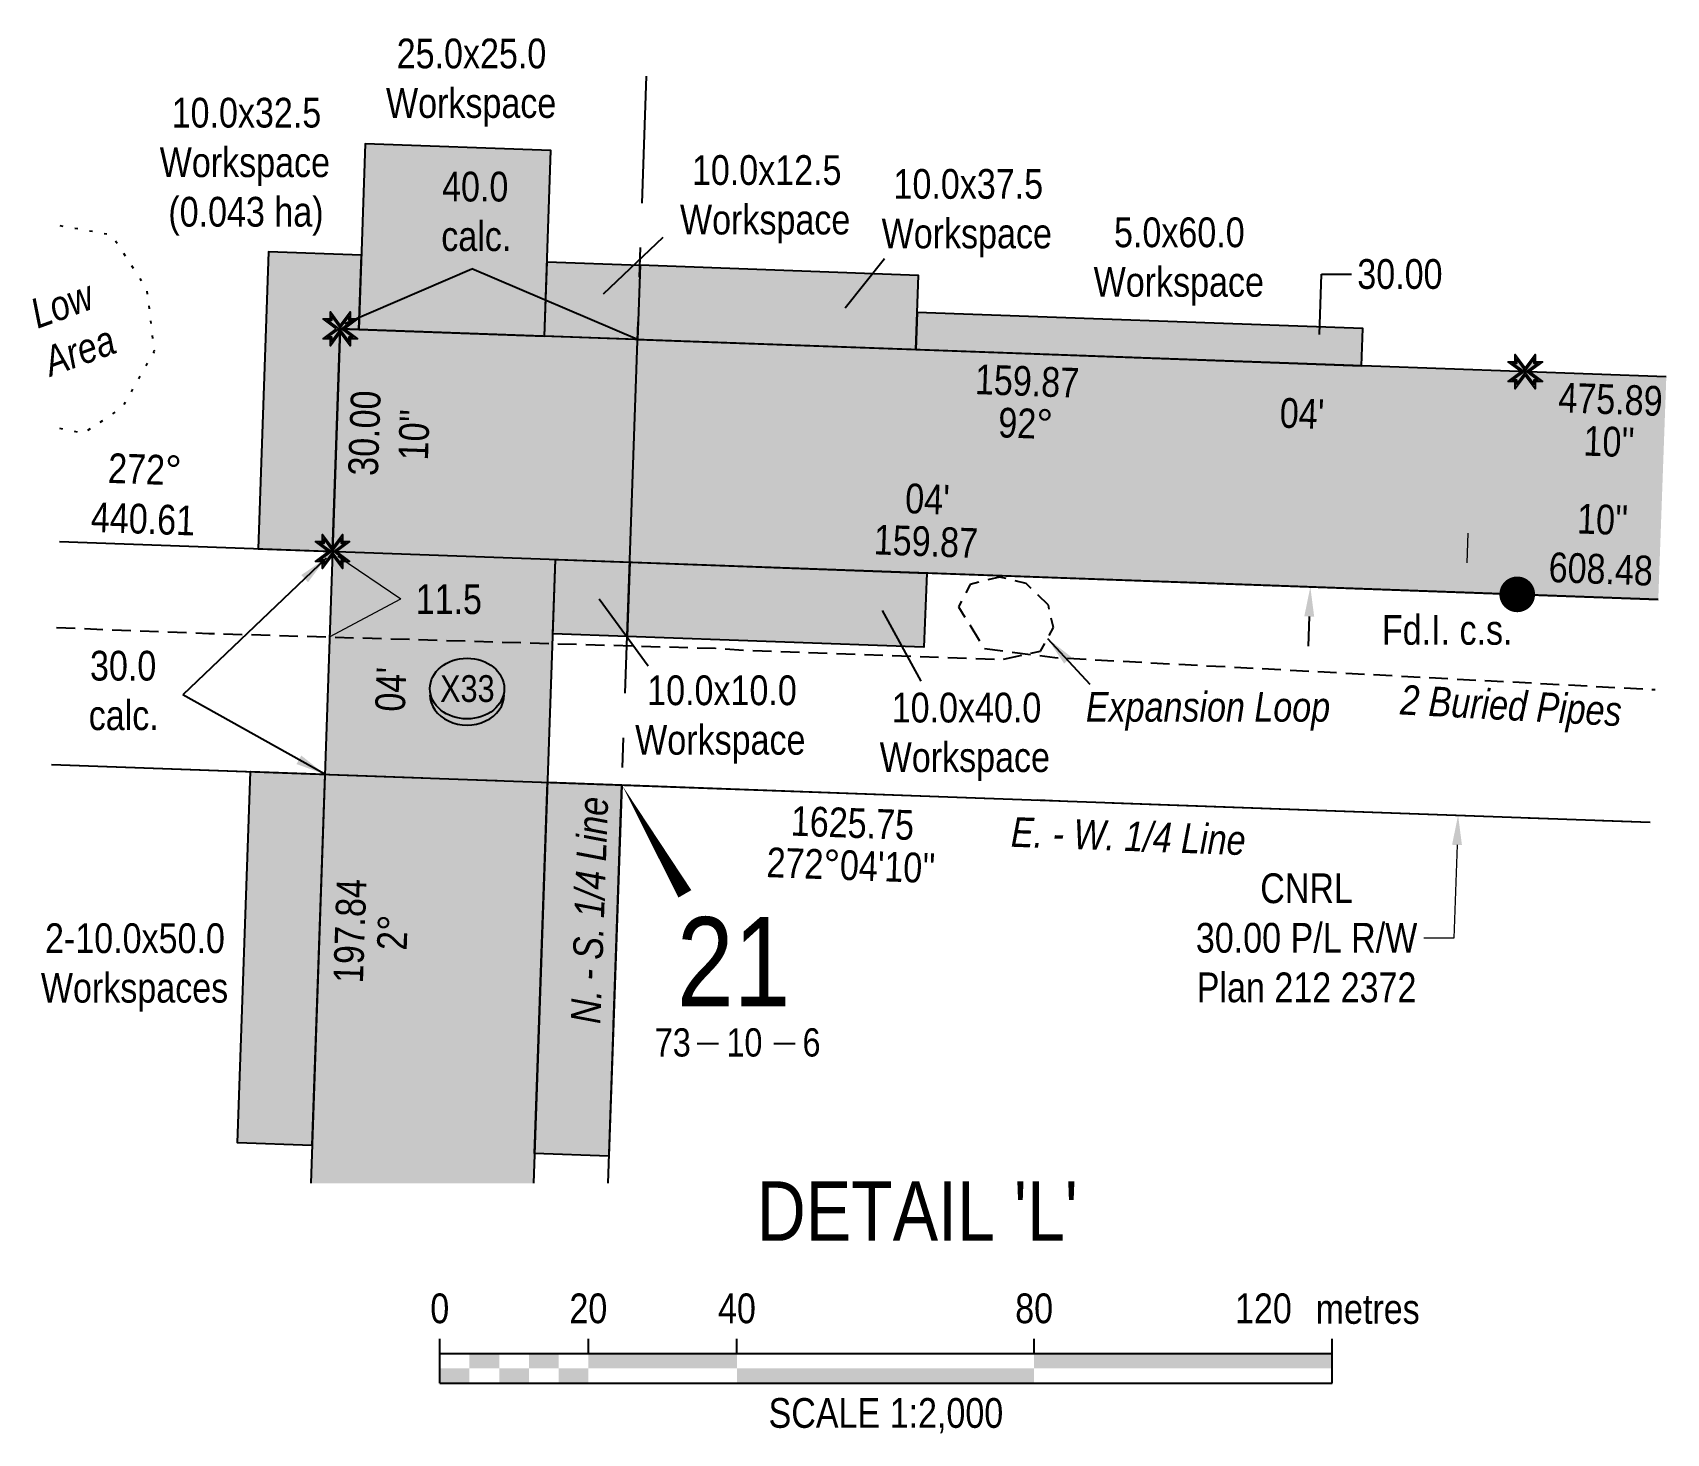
# Model space of a CAD drawing. Extents: x 338216 to 346362, y 6125251 to 6136161.
# Drawn here: x 338813 to 339362, y 6135237 to 6135708 of the extents above; entities that cross this region are included whole.
import ezdxf
from ezdxf.enums import TextEntityAlignment as Align

# ---------------------------------------------------------------- set-up
doc = ezdxf.new("R2010")
doc.units = 0
doc.header["$LTSCALE"] = 5
doc.header["$PDSIZE"] = 0.5
for name, pattern in [('foc-QUARTERLINE', [33, 25, -3, 2, -3]), ('foc-TOPO', [1, 0.2, -0.8]), ('UG_PIPE', [1.875, 1.25, -0.625])]:
    doc.linetypes.add(name, pattern=pattern)
doc.layers.get('Defpoints').update_dxf_attribs({"color": 9})
for name, color, linetype in [('10', 1, 'Continuous'), ('9', 3, 'Continuous'), ('AS-PIPE-UG', 44, 'UG_PIPE'), ('AS-PIPE-UG-T', 44, 'Continuous'), ('C-RW', 13, 'Continuous'), ('DETAIL-T', 7, 'Continuous'), ('L-BD', 7, 'Continuous'), ('L-BD1', 253, 'Continuous'), ('L-MON', 1, 'Continuous'), ('L-QSEC', 8, 'foc-QUARTERLINE'), ('L-SECLBL', 7, 'Continuous'), ('L-SECQ', 8, 'foc-QUARTERLINE'), ('P-CROSSINGS', 250, 'Continuous'), ('P-PROPOSED', 10, 'Continuous'), ('P-PROPOSED-H', 21, 'Continuous'), ('P-TEMP-BLUE', 146, 'Continuous'), ('P-TEMP-BLUE-T', 146, 'Continuous'), ('P-TXT', 4, 'Continuous'), ('T-LOW-AREA', 48, 'foc-TOPO')]:
    doc.layers.add(name, color=color, linetype=linetype)
for name, color, linetype, lineweight in [('C-RW-T', 13, 'Continuous', 9), ('T-TEXT', 48, 'Continuous', 18), ('T-TIE-T', 201, 'Continuous', 18)]:
    doc.layers.add(name, color=color, linetype=linetype, lineweight=lineweight)
doc.layers.add('P-TEMP-BLUE-H', color=7, linetype='Continuous', true_color=0x99e6ff)
doc.styles.add('80', font='ARIALN.TTF', dxfattribs={"height": 10})
doc.styles.add('80CG', font='ARIALN.TTF', dxfattribs={"height": 10})
doc.styles.add('80L', font='ARIALN.TTF', dxfattribs={"height": 10})
doc.styles.add('Crossing', font='ARIALN.TTF', dxfattribs={"height": 10})
doc.styles.add('SIMPLEX', font='ARIALN.TTF')
doc.dimstyles.new('Compass 5 000', dxfattribs={"dimscale": 5, "dimtxt": 9, "dimasz": 2, "dimexe": 0.2, "dimexo": 0.0625, "dimgap": 0.5, "dimtad": 0, "dimtih": 1, "dimtoh": 1, "dimzin": 0, "dimdsep": 46, "dimtxsty": '80CG', "dimcen": 0.1, "dimse1": 1, "dimse2": 1, "dimclrd": 256, "dimclrt": 256, "dimaunit": 1, "dimadec": 4, "dimazin": 0, "dimtfac": 0.06, "dimtofl": 0, "dimtmove": 0, "dimatfit": 1, "dimfxl": 0.2, "dimtolj": 1, "dimtzin": 0, "dimlwd": -1, "dimarcsym": 0})

# ---------------------------------------------------------------- blocks, each defined once
blk = doc.blocks.new('xing2')
h = blk.add_hatch(color=50)
h.dxf.hatch_style = 1
edge = h.paths.add_edge_path()
edge.add_ellipse((0, 0), major_axis=(-12.5, 0), ratio=0.816297, start_angle=0, end_angle=360)
h = blk.add_hatch(color=250)
h.dxf.hatch_style = 1
edge = h.paths.add_edge_path()
edge.add_ellipse((0, -2.05), major_axis=(-12.5, 0), ratio=0.816297, start_angle=0, end_angle=180)
edge.add_line((12.5, -2.05), (12.5, 0))
edge.add_ellipse((0, 0), major_axis=(-12.5, 0), ratio=0.816297, start_angle=0, end_angle=180, ccw=False)
edge.add_line((-12.5, 0), (-12.5, -2.05))
at = {"color": 250}
blk.add_ellipse((0, 0), major_axis=(-12.5, 0), ratio=0.816297, dxfattribs=at)
blk.add_ellipse((0, -2.05), major_axis=(-12.5, 0), ratio=0.816297, start_param=0, end_param=3.141593, dxfattribs=at)
at = {"color": 250, "style": 'Crossing'}
blk.add_attdef('CROSSING', text='', height=9, dxfattribs=at).set_placement((0.09, 0.02), align=Align.MIDDLE_CENTER)
at = {"color": 250, "style": 'Crossing', "flags": 1}
for tag, p in [('OWNER', (0.09, -12.49)), ('DESCRIPTION', (0.09, -25.77)), ('LOCATION', (0.09, -39.3)), ('DWG_REF', (0.09, -52.84))]:
    blk.add_attdef(tag, text='', height=9, dxfattribs=at).set_placement(p, align=Align.MIDDLE_CENTER)
blk = doc.blocks.new('TEMP')
h = blk.add_hatch(color=255)
h.dxf.hatch_style = 1
h.paths.add_polyline_path([(0, 0.25), (-0.67, 1.15), (-0.67, 0.67), (-1.15, 0.67), (-0.25, 0), (-1.15, -0.67), (-0.67, -0.67), (-0.67, -1.15), (0, -0.25), (0.67, -1.15), (0.67, -0.67), (1.15, -0.67), (0.25, 0), (1.15, 0.67), (0.67, 0.67), (0.67, 1.15)])
h.paths.add_polyline_path([(0.57, 0.85), (0.57, 0.57), (0.85, 0.57), (0.08, 0), (0.85, -0.57), (0.57, -0.57), (0.57, -0.85), (0, -0.08), (-0.57, -0.85), (-0.57, -0.57), (-0.85, -0.57), (-0.08, 0), (-0.85, 0.57), (-0.57, 0.57), (-0.57, 0.85), (0, 0.08)], flags=16)
h = blk.add_hatch(color=1)
h.dxf.hatch_style = 1
h.paths.add_polyline_path([(0, 0.08), (-0.57, 0.85), (-0.57, 0.57), (-0.85, 0.57), (-0.08, 0), (-0.85, -0.57), (-0.57, -0.57), (-0.57, -0.85), (0, -0.08), (0.57, -0.85), (0.57, -0.57), (0.85, -0.57), (0.08, 0), (0.85, 0.57), (0.57, 0.57), (0.57, 0.85)])
at = {"color": 1}
for p, q in [((-0.08, 0), (0.08, 0)), ((0, 0.08), (0, -0.08))]:
    blk.add_line(p, q, dxfattribs=at)
at = {"color": 255, "flags": 128}
blk.add_lwpolyline([(-0.25, 0), (-1.15, 0.67), (-0.67, 0.67), (-0.67, 1.15), (0, 0.25), (0.67, 1.15), (0.67, 0.67), (1.15, 0.67), (0.25, 0), (1.15, -0.67), (0.67, -0.67), (0.67, -1.15), (0, -0.25), (-0.67, -1.15), (-0.67, -0.67), (-1.15, -0.67)], close=True, dxfattribs=at)
at = {"color": 1, "flags": 128}
blk.add_lwpolyline([(-0.08, 0), (-0.85, 0.57), (-0.57, 0.57), (-0.57, 0.85), (0, 0.08), (0.57, 0.85), (0.57, 0.57), (0.85, 0.57), (0.08, 0), (0.85, -0.57), (0.57, -0.57), (0.57, -0.85), (0, -0.08), (-0.57, -0.85), (-0.57, -0.57), (-0.85, -0.57)], close=True, dxfattribs=at)
blk = doc.blocks.new('L-SECLBL')
at = {"layer": '9', "color": 7}
for p, q in [((-5.08, -27.83), (-12.29, -27.83)), ((20.7, -27.83), (13.5, -27.83))]:
    blk.add_line(p, q, dxfattribs=at)
at = {"layer": '10', "color": 2, "style": 'SIMPLEX'}
blk.add_attdef('SEC', text='', height=30, dxfattribs=at).set_placement((0, 0), align=Align.MIDDLE)
at = {"layer": '10', "color": 5, "style": '80L'}
blk.add_attdef('TWP', text='', height=9.5, dxfattribs=at).set_placement((-14.43, -27.37), align=Align.MIDDLE_RIGHT)
blk.add_attdef('RGE', text='', height=9.5, dxfattribs=at).set_placement((3.62, -27.37), align=Align.MIDDLE_CENTER)
blk.add_attdef('MER', text='', height=9.5, dxfattribs=at).set_placement((23.17, -27.37), align=Align.MIDDLE_LEFT)
blk = doc.blocks.new('fdia')
at = {"color": 255, "const_width": 1}
blk.add_lwpolyline([(-0.5, 0, 1), (0.5, 0, 1)], format="xyb", close=True, dxfattribs=at)
blk = doc.blocks.new('Fdiaa')
blk.add_blockref('fdia', (0, 0))
blk = doc.blocks.new('fdib')
at = {"color": 1, "const_width": 1.6}
blk.add_lwpolyline([(-0.4, 0, 1), (0.4, 0, 1)], format="xyb", close=True, dxfattribs=at)
at = {"color": 1}
blk.add_circle((0, 0), 0.8, dxfattribs=at)
blk = doc.blocks.new('Fdibb')
blk.add_blockref('fdib', (0, 0))
blk = doc.blocks.new('fdicc')
for name in ['Fdibb', 'Fdiaa']:
    blk.add_blockref(name, (0, 0))
blk = doc.blocks.new('FDI')
blk.add_blockref('fdicc', (0, 0))
blk = doc.blocks.new('*U35')
at = {"color": 0}
for p, q in [((-150, 0), (-150, 15)), ((-100, 10), (-100, 15)), ((-50, 10), (-50, 15)), ((50, 10), (50, 15)), ((150.24, 0), (150.24, 15)), ((-150, 10), (150.24, 10)), ((-150, 0), (150.24, 0))]:
    blk.add_line(p, q, dxfattribs=at)
for points in [[(-140, 10), (-130, 10), (-140, 5), (-130, 5)], [(-120, 10), (-110, 10), (-120, 5), (-110, 5)], [(-100, 10), (-50, 10), (-100, 5), (-50, 5)], [(50, 10), (150.24, 10), (50, 5), (150.24, 5)], [(-150, 5), (-140, 5), (-150, 0), (-140, 0)], [(-130, 5), (-120, 5), (-130, 0), (-120, 0)], [(-110, 5), (-100, 5), (-110, 0), (-100, 0)], [(-50, 5), (50, 5), (-50, 0), (50, 0)]]:
    blk.add_solid(points, dxfattribs=at)
at = {"color": 0, "style": '80'}
blk.add_text('metres', height=10, dxfattribs=at).set_placement((162.24, 20), align=Align.CENTER)
at = {"color": 0, "char_height": 10, "style": '80'}
for s, insert, attachment_point in [('0', (-150, 30.21), 2), ('20', (-100, 30.21), 2), ('40', (-50, 30.21), 2), ('80', (50, 30.21), 2), ('120', (136.7, 30.22), 3), ('SCALE 1:2,000', (0.12, -5), 2)]:
    blk.add_mtext(s, dxfattribs=dict(at, insert=insert, attachment_point=attachment_point))
blk = doc.blocks.new('*D307')
at = {"layer": 'C-RW-T', "transparency": 16777216}
for p, q in [((339295.35, 6135529.89), (339295.71, 6135539.89)), ((339291.92, 6135434.97), (339290.79, 6135403.67)), ((339290.79, 6135403.67), (339280.79, 6135403.67))]:
    blk.add_line(p, q, dxfattribs=at)
for points in [[(339293.68, 6135529.95), (339297.01, 6135529.83), (339294.99, 6135519.9)], [(339290.25, 6135435.03), (339293.58, 6135434.91), (339292.28, 6135444.97)]]:
    blk.add_solid(points, dxfattribs=at)
at = {"layer": 'Defpoints', "color": 0, "transparency": 16777216}
for p in [(339265.28, 6135520.97), (339262.57, 6135446.04), (339292.28, 6135444.97)]:
    blk.add_point(p, dxfattribs=at)
at = {"layer": 'C-RW-T', "transparency": 16777216, "insert": (339241.32, 6135403.67), "char_height": 10, "attachment_point": 5, "style": '80CG'}
blk.add_mtext('\\A1;CNRL\\P30.00 P/L R/W\\PPlan 212 2372', dxfattribs=at)
blk = doc.blocks.new('*D318')
at = {"layer": 'Defpoints', "color": 0, "transparency": 16777216}
for p in [(339234.49, 6135597.12), (339245.29, 6135596.73), (339231.78, 6135522.21)]:
    blk.add_point(p, dxfattribs=at)
at = {"layer": 'P-TXT', "transparency": 16777216}
for p, q in [((339245.65, 6135606.72), (339246.38, 6135626.99)), ((339246.38, 6135626.99), (339256.38, 6135626.99)), ((339242.22, 6135511.82), (339241.86, 6135501.83))]:
    blk.add_line(p, q, dxfattribs=at)
for points in [[(339243.98, 6135606.78), (339247.32, 6135606.66), (339245.29, 6135596.73)], [(339240.55, 6135511.88), (339243.88, 6135511.76), (339242.58, 6135521.81)]]:
    blk.add_solid(points, dxfattribs=at)
at = {"layer": 'P-TXT', "transparency": 16777216, "insert": (339272.71, 6135626.99), "char_height": 10, "attachment_point": 5, "style": '80CG'}
blk.add_mtext('\\A1;30.00', dxfattribs=at)

msp = doc.modelspace()

# ---------------------------------------------------------------- hatches: boundary and pattern name
at = {"layer": 'P-PROPOSED-H'}
h = msp.add_hatch(color=256, dxfattribs=at)
h.dxf.hatch_style = 1
h.paths.add_polyline_path([(338906.346, 6135321.139), (338981.374, 6135321.139), (338988.647, 6135530.975), (339359.61, 6135517.595), (339362.317, 6135592.499), (338916.31, 6135608.622)])
at = {"layer": 'P-TEMP-BLUE-H'}
h = msp.add_hatch(color=256, dxfattribs=at)
h.dxf.hatch_style = 1
h.paths.add_polyline_path([(338985, 6135606.139), (338987.165, 6135668.588), (338924.719, 6135670.845), (338922.555, 6135608.396)])
h = msp.add_hatch(color=256, dxfattribs=at)
h.dxf.hatch_style = 1
h.paths.add_polyline_path([(338923.42, 6135633.376), (338892.198, 6135634.505), (338888.734, 6135534.586), (338913.713, 6135533.683), (338916.31, 6135608.622), (338922.555, 6135608.396)])
h = msp.add_hatch(color=256, dxfattribs=at)
h.dxf.hatch_style = 1
h.paths.add_polyline_path([(339017.127, 6135629.988), (339016.256, 6135605.009), (338985, 6135606.139), (338985.866, 6135631.118)])
h = msp.add_hatch(color=256, dxfattribs=at)
h.dxf.hatch_style = 1
h.paths.add_polyline_path([(339109.891, 6135601.624), (339110.794, 6135626.602), (339017.127, 6135629.988), (339016.256, 6135605.009)])
h = msp.add_hatch(color=256, dxfattribs=at)
h.dxf.hatch_style = 1
h.paths.add_polyline_path([(339109.891, 6135601.624), (339259.76, 6135596.206), (339260.212, 6135608.696), (339110.343, 6135614.113)])
h = msp.add_hatch(color=256, dxfattribs=at)
h.dxf.hatch_style = 1
h.paths.add_polyline_path([(339013.642, 6135530.071), (339012.772, 6135505.142), (338987.783, 6135506.044), (338988.647, 6135530.975)])
h = msp.add_hatch(color=256, dxfattribs=at)
h.dxf.hatch_style = 1
h.paths.add_polyline_path([(339013.642, 6135530.071), (339113.538, 6135526.46), (339112.637, 6135501.537), (339012.772, 6135505.142)])
h = msp.add_hatch(color=256, dxfattribs=at)
h.dxf.hatch_style = 1
h.paths.add_polyline_path([(338911.061, 6135458.774), (338906.732, 6135333.878), (338881.752, 6135334.744), (338886.083, 6135459.677)])
h = msp.add_hatch(color=256, dxfattribs=at)
h.dxf.hatch_style = 1
h.paths.add_polyline_path([(339010.975, 6135455.191), (339006.646, 6135330.295), (338981.666, 6135331.161), (338985.997, 6135456.094)])

# ---------------------------------------------------------------- linework, layer by layer
at = {"layer": 'AS-PIPE-UG', "flags": 128}
msp.add_lwpolyline([(338820.859, 6135508.1), (338872.116, 6135506.147), (339042.529, 6135501.127), (339053.104, 6135500.454), (339138.694, 6135497.374), (339151.834, 6135500.202), (339156.159, 6135508.079), (339154.496, 6135515.677), (339146.949, 6135522.947), (339138.056, 6135525.089), (339128.206, 6135522.639), (339124.194, 6135515.122), (339132.889, 6135501.089), (339156.649, 6135498.017), (339358.513, 6135487.248)], dxfattribs=at)
at = {"layer": 'C-RW', "flags": 128}
for points in [[(339359.609, 6135517.565), (338821.904, 6135537.002)], [(338819.195, 6135462.067), (339356.9, 6135442.629)]]:
    msp.add_lwpolyline(points, dxfattribs=at)
at = {"layer": 'L-BD1'}
msp.add_line((339109.891, 6135601.624), (339110.794, 6135626.602), dxfattribs=at)
at = {"layer": 'L-QSEC'}
msp.add_line((339006.354, 6135321.139), (339019.345, 6135693.565), dxfattribs=at)
at = {"layer": 'L-QSEC', "linetype": 'Continuous'}
msp.add_line((339008.231, 6135374.433), (339011.029, 6135455.161), dxfattribs=at)
at = {"layer": 'L-SECLBL', "flags": 128}
msp.add_lwpolyline([(339011.029, 6135455.161, 0, 4.999, 0), (339032.212, 6135418.528, 0, 0, 0)], format="xyseb", dxfattribs=at)
at = {"layer": 'L-SECQ'}
for p, q in [((338819.196, 6135462.095), (339011.029, 6135455.161)), ((339011.029, 6135455.161), (339356.901, 6135442.66))]:
    msp.add_line(p, q, dxfattribs=at)
at = {"layer": 'P-PROPOSED', "flags": 128}
for points in [[(339362.317, 6135592.499), (338916.31, 6135608.622), (338906.346, 6135321.139)], [(338981.374, 6135321.139), (338988.647, 6135530.975), (339359.61, 6135517.595)]]:
    msp.add_lwpolyline(points, dxfattribs=at)
at = {"layer": 'P-TEMP-BLUE', "flags": 128}
for points in [[(338985, 6135606.139), (338987.165, 6135668.588), (338924.719, 6135670.845), (338922.555, 6135608.396)], [(338923.42, 6135633.376), (338892.198, 6135634.505), (338888.734, 6135534.586), (338913.713, 6135533.683), (338916.31, 6135608.622), (338922.555, 6135608.396)], [(339017.127, 6135629.988), (339016.256, 6135605.009), (338985, 6135606.139), (338985.866, 6135631.118)], [(339109.891, 6135601.624), (339110.794, 6135626.602), (339017.127, 6135629.988), (339016.256, 6135605.009)], [(339109.891, 6135601.624), (339259.76, 6135596.206), (339260.212, 6135608.696), (339110.343, 6135614.113)], [(339013.642, 6135530.071), (339012.772, 6135505.142), (338987.783, 6135506.044), (338988.647, 6135530.975)], [(339013.642, 6135530.071), (339113.538, 6135526.46), (339112.637, 6135501.537), (339012.772, 6135505.142)], [(338911.061, 6135458.774), (338906.732, 6135333.878), (338881.752, 6135334.744), (338886.083, 6135459.677)], [(339010.975, 6135455.191), (339006.646, 6135330.295), (338981.666, 6135331.161), (338985.997, 6135456.094)]]:
    msp.add_lwpolyline(points, close=True, dxfattribs=at)
at = {"layer": 'T-LOW-AREA', "flags": 128}
msp.add_lwpolyline([(338821.904, 6135575.167), (338829.959, 6135573.504), (338843.136, 6135582.277), (338853.764, 6135601.067), (338851.321, 6135621.944), (338839.406, 6135640.132), (338821.904, 6135643.303)], dxfattribs=at)

# ---------------------------------------------------------------- block references
at = {"layer": 'DETAIL-T', "xscale": 0.9995602683516067, "yscale": 0.9995602683516067, "zscale": 0.9995602683516067}
msp.add_blockref('*U35', (339099.703, 6135253.884), dxfattribs=at)
at = {"layer": 'L-MON', "xscale": 4.998900549999981, "yscale": 4.998900549999981, "zscale": 4.998900549999981}
for name, p in [('TEMP', (338916.31, 6135608.622)), ('TEMP', (339314.88, 6135594.214)), ('TEMP', (338913.713, 6135533.683)), ('FDI', (339312.171, 6135519.279))]:
    msp.add_blockref(name, p, dxfattribs=at)
at = {"layer": 'L-SECLBL', "xscale": 0.9997908399999926, "yscale": 0.9997908399999926, "zscale": 0.9997908399999926}
msp.add_blockref('L-SECLBL', (339048.624, 6135395.918), dxfattribs=at).add_auto_attribs({'SEC': '21', 'TWP': '73', 'RGE': '10', 'MER': '6'})
at = {"layer": 'P-CROSSINGS', "xscale": 0.9997908399999926, "yscale": 0.9997908399999926, "zscale": 0.9997908399999926}
msp.add_blockref('xing2', (338958.957, 6135487.577), dxfattribs=at).add_auto_attribs({'CROSSING': 'X33'})

# ---------------------------------------------------------------- texts
at = {"layer": 'AS-PIPE-UG-T', "insert": (339273.159, 6135488.883), "char_height": 9.99791, "attachment_point": 1, "rotation": 356.94627, "style": '80L'}
msp.add_mtext_dynamic_manual_height_columns('{\\fArial Narrow|b0|i1|c0|p34;2 Buried Pipes}', width=74.58158, gutter_width=50, heights=[0], dxfattribs=at)
at = {"layer": 'AS-PIPE-UG-T', "insert": (339167.095, 6135486.444), "char_height": 9.99791, "attachment_point": 1, "style": '80L'}
msp.add_mtext_dynamic_manual_height_columns('{\\fArial Narrow|b0|i1|c0|p34;Expansion Loop}', width=109.70155, gutter_width=50, heights=[0], dxfattribs=at)
at = {"layer": 'DETAIL-T', "color": 3, "insert": (339110.358, 6135311.807), "char_height": 19.9912, "width": 223.75959, "attachment_point": 5, "style": '80CG'}
msp.add_mtext("DETAIL 'L'", dxfattribs=at)
at = {"layer": 'L-BD', "style": '80L'}
for s, height, rotation, p in [("04'", 9.9978, 357.9297, (339113.815, 6135551.361)), ('159.87', 9.9978, 357.9297, (339113.301, 6135537.124)), ('1625.75', 9.9979, 357.93, (339088.59, 6135442.387)), ("272°04'10''", 9.99791, 357.93, (339088.075, 6135428.149))]:
    msp.add_text(s, height=height, rotation=rotation, dxfattribs=at).set_placement(p, align=Align.MIDDLE)
at = {"layer": 'L-BD', "char_height": 9.9979, "attachment_point": 2, "style": '80L'}
for s, insert, width, rotation in [('272°\\P440.61 ', (338850.751, 6135566.343), 57.09343, 357.92969), ("10''\\P608.48", (339341.067, 6135549.48), 57.09252, 357.94033)]:
    msp.add_mtext(s, dxfattribs=dict(at, insert=insert, width=width, rotation=rotation))
at = {"layer": 'L-BD1', "style": '80L'}
for s, height, rotation, p in [('159.87', 9.9978, 357.9297, (339147.323, 6135591.042)), ('475.89', 9.9979, 357.9297, (339343.567, 6135584.922)), ('92°', 9.9978, 357.9297, (339146.809, 6135576.804)), ("04'", 9.9979, 357.9297, (339239.8, 6135580.133)), ("10''", 9.9979, 357.9297, (339343.053, 6135570.685)), ("04'", 9.9978, 88.0149, (338933.267, 6135487.317)), ('197.84', 9.9978, 88.0149, (338919.526, 6135406.037)), ('2°', 9.9978, 88.0149, (338933.764, 6135405.543))]:
    msp.add_text(s, height=height, rotation=rotation, dxfattribs=at).set_placement(p, align=Align.MIDDLE)
at = {"layer": 'L-BD1', "char_height": 9.99791, "attachment_point": 1, "style": '80L'}
for s, insert in [('\\pi0.89774;40.0\\P\\pi0.63177;calc.', (338949.646, 6135661.457)), ('\\pi1.0614;30.0\\P\\pi0.63177;calc.', (338831.069, 6135500.284))]:
    msp.add_mtext_dynamic_manual_height_columns(s, width=23.39397, gutter_width=50, heights=[0], dxfattribs=dict(at, insert=insert))
at = {"layer": 'L-BD1', "insert": (338919.433, 6135573.705), "char_height": 9.9978, "width": 27.26094, "attachment_point": 2, "rotation": 88.0149, "style": '80L'}
msp.add_mtext("30.00\\P10''", dxfattribs=at)
at = {"layer": 'L-MON', "insert": (339255.688, 6135512.333), "char_height": 9.99791, "attachment_point": 1, "style": '80L'}
msp.add_mtext_dynamic_manual_height_columns('\\pi10.968;Fd.I. c.s.', width=52.95806, gutter_width=50, heights=[0], dxfattribs=at)
at = {"layer": 'L-QSEC', "char_height": 9.9956, "attachment_point": 1, "style": '80L'}
for s, insert, rotation in [('{\\fArial Narrow|b0|i1|c0|p34;N. - S. 1/4 Line}', (338993.788, 6135375.021), 88.0149), ('{\\fArial Narrow|b0|i1|c0|p34;E. - W. 1/4 Line}', (339142.132, 6135444.374), 357.93899)]:
    msp.add_mtext_dynamic_manual_height_columns(s, width=78.77667, gutter_width=50, heights=[0], dxfattribs=dict(at, insert=insert, rotation=rotation))
at = {"layer": 'P-TEMP-BLUE-T', "char_height": 9.9978, "attachment_point": 1, "style": '80L', "bg_fill": 3, "box_fill_scale": 1.2, "bg_fill_color": 256, "bg_fill_transparency": 0}
for s, insert in [('\\pi3.7355;25.0x25.0\\P\\pi0.13467;Workspace', (338931.549, 6135706.249)), ('\\pi4.1447;10.0x12.5\\P\\pi0.13467;Workspace', (339030.433, 6135667.035))]:
    msp.add_mtext_dynamic_manual_height_columns(s, width=56.90082, gutter_width=49.989, heights=[0], dxfattribs=dict(at, insert=insert))
at = {"layer": 'T-TEXT', "insert": (338809.747, 6135617.506), "char_height": 9.99791, "attachment_point": 1, "rotation": 20, "style": '80L'}
msp.add_mtext_dynamic_manual_height_columns('\\pi1.4131;{\\fArial Narrow|b0|i1|c0|p34;Low\\P\\pi0.052507;Area}', width=24.07681, gutter_width=50, heights=[0], dxfattribs=at)
at = {"layer": 'T-TIE-T', "insert": (338941.663, 6135522.662), "char_height": 9.9978, "attachment_point": 1, "style": '80L'}
msp.add_mtext_dynamic_manual_height_columns('11.5', width=38.50013, gutter_width=50, heights=[0], dxfattribs=at)

# ---------------------------------------------------------------- dimensions: what is measured, and where the dimension line sits
at = {"layer": 'C-RW-T'}
dim = msp.add_linear_dim(base=(339292.279, 6135444.965), p1=(339265.282, 6135520.974), p2=(339262.573, 6135446.039), angle=267.92969, text='CNRL\\P30.00 P/L R/W\\PPlan 212 2372', dimstyle='Compass 5 000', dxfattribs=at)
dim.commit()
dim.dimension.update_dxf_attribs({"geometry": '*D307', "text_midpoint": (339241.315, 6135403.669), "dimtype": 161})
at = {"layer": 'P-TXT'}
dim = msp.add_linear_dim(base=(339245.289, 6135596.73), p1=(339231.779, 6135522.205), p2=(339234.487, 6135597.12), angle=87.92969, text='30.00', dimstyle='Compass 5 000', dxfattribs=at)
dim.commit()
dim.dimension.update_dxf_attribs({"geometry": '*D318', "text_midpoint": (339272.706, 6135626.986), "dimtype": 161})

# ---------------------------------------------------------------- leaders
at = {"layer": 'L-BD1'}
for points in [[(338917.848, 6135610.356), (338960.511, 6135628.831)], [(339016.256, 6135605.009), (338960.511, 6135628.831)], [(338911.562, 6135531.493), (338863.377, 6135485.437)], [(338911.115, 6135458.744), (338863.377, 6135485.437)]]:
    msp.add_leader(points, dimstyle='Compass 5 000', dxfattribs=at)
at = {"layer": 'P-TEMP-BLUE-T'}
msp.add_leader([(339004.797, 6135620.332), (339024.852, 6135639.484)], dimstyle='Compass 5 000', dxfattribs=at)
at = {"layer": 'T-TIE-T'}
for points in [[(338915.51, 6135532.105), (338936.689, 6135517.79)], [(338912.717, 6135504.951), (338936.689, 6135517.79)]]:
    msp.add_leader(points, dimstyle='Compass 5 000', dxfattribs=at)

# ---------------------------------------------------------------- next in the draw order: texts
at = {"layer": 'P-TEMP-BLUE-T', "char_height": 9.9978, "attachment_point": 1, "style": '80L', "bg_fill": 3, "box_fill_scale": 1.2, "bg_fill_color": 256, "bg_fill_transparency": 0}
for s, width, insert in [('\\pi7.0369;10.0x32.5\\P\\pi3.0269;Workspace\\P\\pi5.9287;(0.043 ha)', 62.68527, (338852.55, 6135686.33)), ('\\pi4.1447;10.0x37.5\\P\\pi0.13467;Workspace', 56.90082, (339098.248, 6135662.368)), ('\\pi6.9886;5.0x60.0\\P\\pi0.13467;Workspace', 56.90082, (339169.565, 6135646.081)), ('\\pi-9.9537;10.0x10.0\\P\\pi-14.008;Workspace', 28.61526, (339029.498, 6135492.014)), ('\\pi4.189;10.0x40.0\\P\\pi0.13467;Workspace', 56.90082, (339097.592, 6135486.189)), ('\\pi1.5368;2-10.0x50.0\\P\\pi0.13531;Workspaces', 62.68527, (338815.464, 6135408.606))]:
    msp.add_mtext_dynamic_manual_height_columns(s, width=width, gutter_width=49.989, heights=[0], dxfattribs=dict(at, insert=insert))

# ---------------------------------------------------------------- next in the draw order: leaders
at = {"layer": 'AS-PIPE-UG-T'}
msp.add_leader([(339154.172, 6135504.461), (339168.42, 6135489.056)], dimstyle='Compass 5 000', dxfattribs=at)
at = {"layer": 'P-TEMP-BLUE-T'}
for points in [[(339086.114, 6135615.728), (339099.355, 6135632.326)], [(339003.426, 6135517.746), (339019.826, 6135495.29)], [(339098.595, 6135513.819), (339111.618, 6135490.128)]]:
    msp.add_leader(points, dimstyle='Compass 5 000', dxfattribs=at)

doc.saveas('drawing.dxf')
